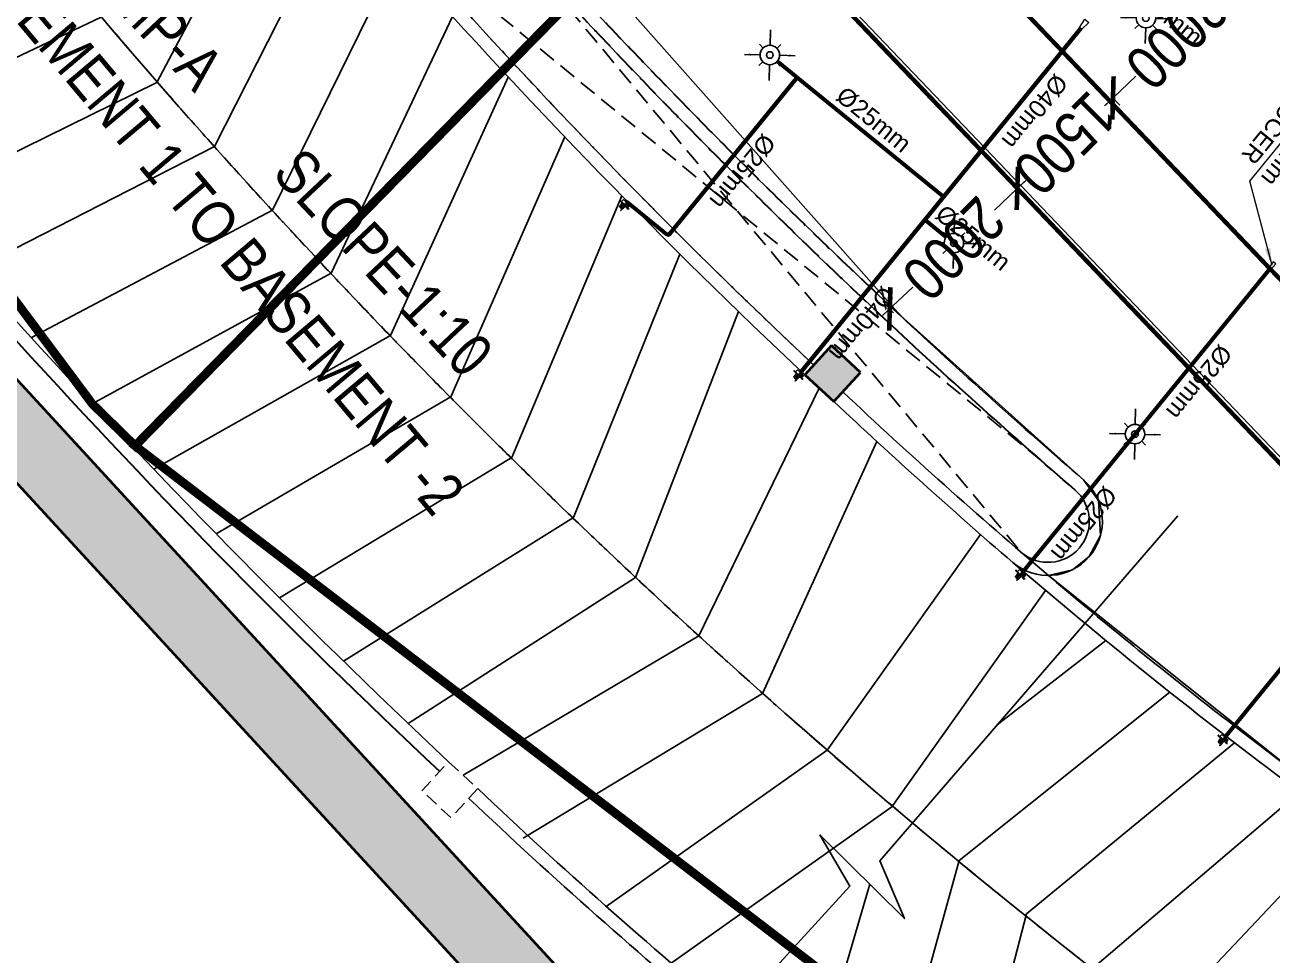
# Model space of a CAD drawing. Header units: inches. Extents: x 257070 to 799932, y -17980 to 269260.
# Drawn here: x 285714 to 299930, y 7328 to 17928 of the extents above; entities that cross this region are included whole.
import ezdxf

# ---------------------------------------------------------------- set-up
doc = ezdxf.new("R2010")
doc.units = ezdxf.units.IN
doc.header["$MEASUREMENT"] = 0
doc.header["$PDMODE"] = 99
doc.header["$PDSIZE"] = 100
for name, pattern in [('basement-1 r.c.c.$0$DASHEDX2', [1.5, 1, -0.5]), ('DASHED2', [0.375, 0.25, -0.125]), ('HIDDEN', [0.375, 0.25, -0.125])]:
    doc.linetypes.add(name, pattern=pattern)
for name, color, linetype in [('0-AES-F-SPRINKLER', 10, 'Continuous'), ("0_AES_DUCT MARKING'", 53, 'Continuous'), ('2 wheeler barrier', 170, 'Continuous'), ('basement-1 r.c.c.$0$DSP_R.C.C. HATCH', 253, 'Continuous'), ('DSP_BUILDING PROFILE', 30, 'Continuous'), ('DSP_CUT-OUT', 252, 'Continuous'), ('DSP_MISCELANEOUS', 252, 'Continuous'), ('DSP_R.C.C. HATCH', 8, 'Continuous'), ('DSP_RAMP', 252, 'Continuous'), ('DSP_TEXT', 6, 'Continuous'), ('DSP_WALL', 7, 'Continuous')]:
    doc.layers.add(name, color=color, linetype=linetype)
for name, color, linetype, lineweight in [('0-AES-F-SPRINKLER PIPE', 10, 'Continuous', 15), ('07--DIM-2', 2, 'Continuous', 25), ('E--CONCRETE-4', 4, 'Continuous', 40), ('E--CONCRETE-SHADE', 253, 'Continuous', 20), ('F--BRICKWALL-3', 252, 'Continuous', 30)]:
    doc.layers.add(name, color=color, linetype=linetype, lineweight=lineweight)
doc.styles.get("Standard").update_dxf_attribs({"font": 'arial.ttf'})
doc.styles.add('Text style 250', font='ARIALN.TTF', dxfattribs={"height": 500})
doc.styles.add('TEXT style 75', font='ARIALN.TTF')
doc.dimstyles.new('75', dxfattribs={"dimscale": 1.5, "dimtxt": 200, "dimasz": 113, "dimexe": 113, "dimexo": 0, "dimgap": 25, "dimtad": 0, "dimdec": 0, "dimrnd": 5, "dimzin": 0, "dimdsep": 46, "dimtxsty": 'TEXT style 75', "dimblk": 'ARCHTICK', "dimcen": 0.09, "dimdle": 113, "dimclrd": 8, "dimclre": 8, "dimclrt": 256, "dimadec": 0, "dimazin": 0, "dimtfac": 1, "dimtdec": 0, "dimtofl": 0, "dimtmove": 1, "dimatfit": 3, "dimldrblk": 'OPEN90', "dimfxl": 0, "dimtolj": 1, "dimtzin": 0, "dimarcsym": 0})
doc.dimstyles.new('ISO-25', dxfattribs={"dimtxt": 2.5, "dimasz": 2.5, "dimexe": 1.25, "dimexo": 0.625, "dimtad": 1, "dimtxsty": 'Standard', "dimcen": 2.5, "dimadec": 0, "dimazin": 0, "dimtfac": 1, "dimtmove": 0, "dimatfit": 3, "dimfxl": 1, "dimarcsym": 0})
doc.dimstyles.new('PLUMBING', dxfattribs={"dimscale": 100, "dimtxt": 1.8, "dimasz": 1.6, "dimexe": 1, "dimexo": 1, "dimgap": 0.5, "dimtad": 2, "dimdec": 0, "dimzin": 0, "dimdsep": 46, "dimtxsty": 'Standard', "dimcen": 1, "dimdle": 1, "dimclrd": 7, "dimclre": 7, "dimclrt": 256, "dimadec": 0, "dimazin": 0, "dimtfac": 1, "dimtdec": 0, "dimtmove": 2, "dimatfit": 3, "dimfxl": 1, "dimtolj": 1, "dimtzin": 0, "dimlwd": -1, "dimlwe": -1, "dimarcsym": 0})

# ---------------------------------------------------------------- blocks, each defined once
blk = doc.blocks.new('_ArchTick')
at = {"color": 0, "linetype": 'ByBlock', "const_width": 0.15}
blk.add_lwpolyline([(-0.5, -0.5), (0.5, 0.5)], dxfattribs=at)
blk = doc.blocks.new('*D312')
at = {"layer": '07--DIM-2', "color": 251, "lineweight": -2, "ltscale": 1000, "transparency": 16777216}
for p, q in [((299652, 18547), (299308, 18222)), ((299566, 18473), (299647, 18387)), ((298034, 17018), (298377, 17343)), ((298107, 17105), (298193, 17013))]:
    blk.add_line(p, q, dxfattribs=at)
at = {"layer": 'DEFPOINTS', "color": 0, "ltscale": 1000, "transparency": 16777216}
for p in [(299566, 18473, 0), (298107, 17105, 0), (298116, 17096)]:
    blk.add_point(p, dxfattribs=at)
at = {"layer": '07--DIM-2', "color": 251, "lineweight": -2, "ltscale": 1000, "transparency": 16777216, "xscale": 350, "yscale": 350, "zscale": 350}
for p, rotation in [((299570, 18469), 43.36844861175), ((298116, 17096), 223.36844861175)]:
    blk.add_blockref('_ArchTick', p, dxfattribs=dict(at, rotation=rotation))
at = {"layer": '07--DIM-2', "ltscale": 1000, "transparency": 16777216, "insert": (298843, 17782), "char_height": 500, "attachment_point": 5, "rotation": 225, "style": 'TEXT style 75'}
blk.add_mtext('\\A1;2000', dxfattribs=at)
blk = doc.blocks.new('_Open90')
at = {"color": 0, "linetype": 'ByBlock', "lineweight": -2}
for p, q in [((-0.5, 0.5), (0, 0)), ((0, 0), (-1, 0)), ((0, 0), (-0.5, -0.5))]:
    blk.add_line(p, q, dxfattribs=at)
blk = doc.blocks.new('*D313')
at = {"layer": '07--DIM-2', "color": 251, "lineweight": -2, "ltscale": 1000, "transparency": 16777216}
for p, q in [((298198, 17173), (298020, 17005)), ((298107, 17105), (298193, 17013)), ((296943, 15988), (297122, 16157)), ((297051, 16039), (296948, 16148))]:
    blk.add_line(p, q, dxfattribs=at)
at = {"layer": 'DEFPOINTS', "color": 0, "ltscale": 1000, "transparency": 16777216}
for p in [(298107, 17105, 0), (297026, 16066), (297051, 16039, 0)]:
    blk.add_point(p, dxfattribs=at)
at = {"layer": '07--DIM-2', "color": 251, "lineweight": -2, "ltscale": 1000, "transparency": 16777216, "xscale": 350, "yscale": 350, "zscale": 350}
for p, rotation in [((298116, 17096), 43.36844861175), ((297026, 16066), 223.36844861175)]:
    blk.add_blockref('_ArchTick', p, dxfattribs=dict(at, rotation=rotation))
at = {"layer": '07--DIM-2', "ltscale": 1000, "transparency": 16777216, "insert": (297571, 16581), "char_height": 500, "attachment_point": 5, "rotation": 225, "style": 'TEXT style 75'}
blk.add_mtext('\\A1;1500', dxfattribs=at)
blk = doc.blocks.new('*D314')
at = {"layer": '07--DIM-2', "color": 251, "lineweight": -2, "ltscale": 1000, "transparency": 16777216}
for p, q in [((297108, 16143), (296764, 15819)), ((297051, 16039), (296948, 16148)), ((295490, 14615), (295833, 14939)), ((295615, 14646), (295494, 14775))]:
    blk.add_line(p, q, dxfattribs=at)
at = {"layer": 'DEFPOINTS', "color": 0, "ltscale": 1000, "transparency": 16777216}
for p in [(297051, 16039, 0), (295572, 14692), (295615, 14646, 0)]:
    blk.add_point(p, dxfattribs=at)
at = {"layer": '07--DIM-2', "color": 251, "lineweight": -2, "ltscale": 1000, "transparency": 16777216, "xscale": 350, "yscale": 350, "zscale": 350}
for p, rotation in [((297026, 16066), 43.36844861175), ((295572, 14692), 223.36844861175)]:
    blk.add_blockref('_ArchTick', p, dxfattribs=dict(at, rotation=rotation))
at = {"layer": '07--DIM-2', "ltscale": 1000, "transparency": 16777216, "insert": (296299, 15379), "char_height": 500, "attachment_point": 5, "rotation": 225, "style": 'TEXT style 75'}
blk.add_mtext('\\A1;2000', dxfattribs=at)
blk = doc.blocks.new('*D530')
at = {"layer": '2 wheeler barrier', "color": 8, "lineweight": -2, "ltscale": 1000, "transparency": 16777216}
for p, q in [((289928, 33555), (289414, 33064)), ((289418, 33224), (300006, 22140)), ((311056, 10575), (300467, 21658)), ((311410, 11070), (310896, 10579))]:
    blk.add_line(p, q, dxfattribs=at)
at = {"layer": 'DEFPOINTS', "color": 0, "ltscale": 1000, "transparency": 16777216}
for p in [(289928, 33555, 0), (289496, 33142), (311410, 11070, 0)]:
    blk.add_point(p, dxfattribs=at)
at = {"layer": '2 wheeler barrier', "color": 8, "lineweight": -2, "ltscale": 1000, "transparency": 16777216, "xscale": 113, "yscale": 113, "zscale": 113}
for p, rotation in [((289496, 33142), 133.6929898347378), ((310978, 10657), 313.6929898347378)]:
    blk.add_blockref('_ArchTick', p, dxfattribs=dict(at, rotation=rotation))
at = {"layer": '2 wheeler barrier', "ltscale": 1000, "transparency": 16777216, "insert": (300237, 21899), "char_height": 200, "attachment_point": 5, "rotation": 313.693, "style": 'TEXT style 75'}
blk.add_mtext('\\A1;31100', dxfattribs=at)
blk = doc.blocks.new('A$C7CDC6FDD')
at = {"layer": '0-AES-F-SPRINKLER'}
h = blk.add_hatch(dxfattribs=at)
h.set_pattern_fill('ANSI31', color=6, scale=0.196883, angle=-215.4881, style=0)
h.set_pattern_definition([(99.5118863, (172914.605, -53736.024), (1.480251699, 0.248024878), [])])
edge = h.paths.add_edge_path()
edge.add_line((54, 0), (47, -8))
edge.add_line((47, -8), (49, -10))
edge.add_line((49, -10), (55, -1))
edge.add_ellipse((52, 1), major_axis=(3.65, 0.61), ratio=1, start_angle=315, end_angle=405)
edge.add_line((54, 4), (41, 14))
edge.add_ellipse((39, 11), major_axis=(3.65, 0.61), ratio=1, start_angle=45, end_angle=135)
edge.add_line((36, 13), (33, 9))
edge.add_ellipse((32, 9), major_axis=(1.42, 0.24), ratio=1, start_angle=225, end_angle=315, ccw=False)
edge.add_line((31, 8), (31, 9))
edge.add_line((31, 9), (29, 7))
edge.add_line((29, 7), (30, 7))
edge.add_ellipse((32, 9), major_axis=(-0.56, 3.32), ratio=1, start_angle=135, end_angle=225)
edge.add_line((35, 7), (38, 12))
edge.add_ellipse((39, 11), major_axis=(-0.29, 1.75), ratio=1, start_angle=-45, end_angle=45, ccw=False)
edge.add_line((40, 12), (53, 3))
edge.add_ellipse((52, 1), major_axis=(-0.29, 1.75), ratio=1, start_angle=225, end_angle=315, ccw=False)
h = blk.add_hatch(dxfattribs=at)
h.set_pattern_fill('ANSI31', color=6, scale=0.196883, angle=-125.4881, style=0)
h.set_pattern_definition([(9.5118863, (172914.605, -53736.024), (0.248024878, -1.480251699), [])])
edge = h.paths.add_edge_path()
edge.add_line((85, 0), (84, 0))
edge.add_line((84, 0), (84, 5))
edge.add_ellipse((83, 5), major_axis=(-0.24, 1.42), ratio=1, start_angle=257, end_angle=315)
edge.add_line((83, 6), (72, 14))
edge.add_ellipse((70, 10), major_axis=(-0.71, 4.26), ratio=1, start_angle=-45, end_angle=45)
edge.add_line((66, 13), (47, -15))
edge.add_line((47, -15), (46, -14))
edge.add_line((46, -14), (65, 13))
edge.add_ellipse((70, 10), major_axis=(-0.93, 5.54), ratio=1, start_angle=-45, end_angle=45, ccw=False)
edge.add_line((73, 15), (84, 7))
edge.add_ellipse((83, 5), major_axis=(-0.45, 2.7), ratio=1, start_angle=257, end_angle=315, ccw=False)
edge.add_line((85, 5), (85, 0))
at = {"layer": '0-AES-F-SPRINKLER', "color": 6}
for p, q in [((-10, 66), (-29, 39)), ((-29, 39), (9, 12)), ((-24, 82), (-28, 80)), ((-28, 80), (-28, 79)), ((-28, 79), (28, 39)), ((32, 44), (-21, 82)), ((-15, 15), (20, -8)), ((-11, 14), (-15, 15)), ((-15, 15), (-13, 12)), ((-13, 12), (-14, 12)), ((-14, 12), (-14, 11)), ((17, -9), (-14, 11)), ((22, -5), (-13, 17)), ((-9, 17), (-13, 17)), ((-13, 17), (-11, 14)), ((16, -7), (-13, 12)), ((-13, 9), (13, -9)), ((24, -2), (-11, 20)), ((-8, 20), (-11, 20)), ((-11, 20), (-9, 17)), ((-11, 14), (18, -5)), ((26, 1), (-9, 23)), ((-6, 23), (-9, 23)), ((-9, 23), (-8, 20)), ((-9, 17), (20, -2)), ((-8, 20), (23, 1)), ((9, 12), (32, 44)), ((9, 13), (25, 4)), ((30, 82), (10, 60)), ((28, 3), (10, 15)), ((11, 16), (27, 6)), ((30, 6), (12, 17)), ((13, 19), (29, 9)), ((14, 57), (30, 79)), ((32, 9), (14, 20)), ((15, 22), (31, 12)), ((16, 23), (34, 12)), ((28, 71), (17, 55)), ((20, 29), (37, 17)), ((24, -2), (23, 1)), ((23, 1), (26, 1)), ((26, 1), (25, 4)), ((25, 4), (28, 3)), ((46, -14), (25, 1)), ((26, 36), (38, 27)), ((49, -10), (27, 6)), ((28, 3), (27, 6)), ((27, 6), (30, 6)), ((28, 71), (33, 78)), ((44, 73), (28, 71)), ((29, 46), (41, 63)), ((30, 6), (29, 9)), ((29, 9), (32, 9)), ((31, 9), (29, 7)), ((29, 7), (30, 7)), ((51, 86), (30, 82)), ((43, 35), (31, 43)), ((32, 9), (31, 12)), ((31, 12), (34, 12)), ((31, 8), (31, 9)), ((32, 20), (38, 27)), ((46, 59), (33, 42)), ((33, 31), (40, 34)), ((34, 12), (33, 13)), ((36, 13), (33, 9)), ((34, 43), (47, 34)), ((34, 2), (41, 12)), ((35, 7), (38, 12)), ((37, 17), (38, 16)), ((38, 16), (65, 54)), ((38, 27), (41, 25)), ((38, 16), (46, 18)), ((39, 95), (39, 97)), ((39, 97), (39, 97)), ((39, 97), (39, 97)), ((39, 97), (39, 97)), ((39, 97), (39, 97)), ((39, 97), (39, 97)), ((39, 97), (39, 97)), ((39, 97), (39, 97)), ((39, 97), (39, 97)), ((39, 97), (39, 97)), ((39, 97), (39, 97)), ((39, 97), (39, 97)), ((39, 97), (39, 97)), ((39, 97), (39, 97)), ((39, 97), (39, 97)), ((39, 97), (40, 97)), ((40, 97), (39, 97)), ((39, 97), (39, 97)), ((39, 97), (39, 97)), ((39, 97), (39, 97)), ((39, 97), (39, 97)), ((39, 97), (39, 97)), ((39, 97), (39, 97)), ((39, 97), (39, 97)), ((39, 97), (39, 97)), ((39, 97), (39, 97)), ((39, 97), (39, 97)), ((39, 97), (39, 97)), ((39, 97), (39, 97)), ((39, 97), (39, 97)), ((39, 97), (39, 97)), ((39, 97), (39, 97)), ((39, 94), (39, 95)), ((39, 95), (39, 95)), ((39, 95), (39, 95)), ((39, 95), (39, 95)), ((39, 95), (39, 95)), ((39, 95), (39, 95)), ((39, 95), (39, 95)), ((39, 95), (39, 95)), ((39, 95), (39, 95)), ((39, 95), (39, 95)), ((40, 94), (39, 94)), ((39, 94), (39, 94)), ((39, 94), (39, 94)), ((39, 94), (39, 94)), ((39, 94), (39, 94)), ((39, 94), (39, 94)), ((39, 94), (39, 94)), ((39, 94), (39, 94)), ((39, 94), (39, 94)), ((39, 94), (39, 94)), ((39, 94), (39, 94)), ((40, 97), (40, 97)), ((40, 97), (40, 97)), ((40, 97), (40, 97)), ((40, 97), (40, 97)), ((40, 97), (40, 97)), ((40, 97), (40, 97)), ((40, 97), (40, 97)), ((40, 97), (40, 97)), ((40, 97), (40, 97)), ((40, 97), (40, 97)), ((40, 97), (41, 97)), ((40, 96), (40, 97)), ((40, 97), (40, 97)), ((41, 96), (40, 96)), ((40, 96), (40, 96)), ((40, 96), (40, 96)), ((40, 96), (40, 96)), ((40, 96), (40, 96)), ((40, 96), (40, 96)), ((40, 96), (40, 96)), ((40, 96), (40, 96)), ((40, 96), (40, 96)), ((40, 96), (40, 96)), ((41, 94), (40, 94)), ((40, 94), (40, 94)), ((40, 94), (40, 94)), ((40, 94), (40, 94)), ((40, 94), (40, 94)), ((40, 94), (40, 94)), ((40, 94), (40, 94)), ((40, 94), (40, 94)), ((40, 94), (40, 94)), ((40, 94), (40, 94)), ((40, 12), (53, 3)), ((41, 97), (41, 97)), ((41, 97), (41, 97)), ((41, 97), (41, 97)), ((41, 97), (46, 96)), ((42, 96), (41, 96)), ((41, 96), (41, 96)), ((41, 96), (41, 96)), ((41, 96), (41, 96)), ((41, 96), (41, 96)), ((41, 96), (41, 96)), ((41, 96), (41, 96)), ((41, 96), (41, 96)), ((41, 96), (41, 96)), ((41, 93), (41, 94)), ((41, 94), (41, 94)), ((41, 94), (41, 94)), ((41, 94), (41, 94)), ((42, 93), (41, 93)), ((41, 93), (41, 93)), ((41, 93), (41, 93)), ((41, 93), (41, 93)), ((41, 93), (41, 93)), ((54, 4), (41, 14)), ((42, 95), (42, 96)), ((42, 96), (42, 96)), ((42, 96), (42, 96)), ((42, 96), (42, 96)), ((42, 96), (42, 96)), ((42, 96), (42, 96)), ((43, 95), (42, 95)), ((42, 95), (42, 95)), ((43, 93), (42, 93)), ((42, 93), (42, 93)), ((42, 93), (42, 93)), ((42, 93), (42, 93)), ((42, 93), (42, 93)), ((42, 93), (42, 93)), ((42, 93), (42, 93)), ((42, 93), (42, 93)), ((42, 28), (58, 49)), ((42, 34), (43, 35)), ((44, 95), (43, 95)), ((43, 95), (43, 95)), ((43, 95), (43, 95)), ((43, 95), (43, 95)), ((43, 95), (43, 95)), ((43, 95), (43, 95)), ((43, 95), (43, 95)), ((43, 95), (43, 95)), ((45, 93), (43, 93)), ((43, 93), (43, 93)), ((43, 93), (43, 93)), ((43, 93), (43, 93)), ((43, 93), (43, 93)), ((43, 93), (43, 93)), ((43, 93), (43, 93)), ((43, 93), (43, 93)), ((48, 94), (44, 95)), ((44, 95), (44, 95)), ((44, 95), (44, 95)), ((44, 90), (45, 92)), ((45, 90), (44, 90)), ((44, 90), (44, 90)), ((44, 90), (44, 90)), ((44, 90), (44, 90)), ((44, 90), (44, 90)), ((44, 90), (44, 90)), ((44, 90), (44, 90)), ((44, 90), (44, 90)), ((44, 90), (44, 90)), ((44, 90), (44, 90)), ((44, 90), (44, 90)), ((44, 90), (44, 90)), ((44, 90), (44, 90)), ((44, 90), (44, 90)), ((44, 90), (44, 90)), ((44, 90), (44, 90)), ((55, 65), (44, 73)), ((46, 72), (44, 70)), ((44, 70), (45, 69)), ((44, -6), (51, 4)), ((45, 92), (45, 93)), ((45, 93), (45, 93)), ((45, 93), (45, 93)), ((45, 93), (45, 93)), ((45, 93), (45, 93)), ((45, 93), (45, 93)), ((45, 93), (45, 93)), ((45, 93), (45, 93)), ((45, 93), (45, 93)), ((45, 93), (45, 93)), ((45, 93), (45, 93)), ((45, 93), (45, 93)), ((45, 93), (45, 93)), ((45, 93), (45, 93)), ((45, 93), (45, 93)), ((45, 93), (45, 93)), ((45, 93), (45, 93)), ((45, 93), (45, 93)), ((45, 93), (50, 93)), ((45, 92), (45, 92)), ((45, 92), (45, 92)), ((45, 92), (45, 92)), ((45, 92), (45, 92)), ((45, 92), (45, 92)), ((45, 92), (45, 92)), ((45, 92), (45, 92)), ((45, 92), (45, 92)), ((45, 92), (45, 92)), ((45, 92), (45, 92)), ((45, 92), (45, 92)), ((45, 92), (45, 92)), ((45, 92), (45, 92)), ((45, 92), (45, 92)), ((45, 92), (45, 92)), ((45, 92), (45, 92)), ((45, 92), (45, 92)), ((45, 92), (45, 92)), ((45, 92), (45, 92)), ((45, 92), (45, 92)), ((49, 90), (45, 92)), ((45, 89), (45, 90)), ((48, 87), (45, 89)), ((45, 89), (45, 89)), ((45, 89), (45, 89)), ((45, 76), (51, 84)), ((49, 68), (45, 71)), ((45, 69), (50, 65)), ((46, 18), (68, 55)), ((46, -14), (65, 13)), ((47, 96), (73, 77)), ((66, 13), (47, -15)), ((54, 0), (47, -8)), ((48, 91), (48, 92)), ((48, 92), (48, 92)), ((48, 92), (48, 92)), ((48, 92), (48, 92)), ((48, 92), (48, 92)), ((48, 92), (48, 92)), ((48, 92), (48, 92)), ((48, 92), (48, 92)), ((48, 92), (48, 92)), ((48, 92), (48, 92)), ((48, 92), (48, 92)), ((48, 92), (48, 92)), ((48, 92), (48, 92)), ((48, 92), (48, 92)), ((48, 92), (48, 92)), ((48, 92), (48, 92)), ((48, 92), (48, 92)), ((48, 92), (48, 92)), ((48, 92), (48, 92)), ((48, 92), (49, 92)), ((48, 91), (48, 91)), ((48, 91), (48, 91)), ((48, 91), (48, 91)), ((48, 91), (48, 91)), ((48, 91), (48, 91)), ((48, 91), (48, 91)), ((52, 89), (48, 91)), ((49, 89), (48, 87)), ((48, 87), (48, 87)), ((49, 92), (51, 92)), ((49, 89), (49, 90)), ((50, 65), (52, 64)), ((59, 87), (51, 88)), ((59, 84), (51, 86)), ((52, 89), (52, 89)), ((52, 64), (53, 66)), ((56, 88), (53, 89)), ((53, 29), (73, 15)), ((58, 49), (55, 65)), ((68, 83), (57, 91)), ((57, 88), (57, 88)), ((57, 67), (61, 73)), ((58, 49), (63, 57)), ((60, 84), (59, 84)), ((61, 86), (61, 86)), ((61, 86), (61, 86)), ((72, 75), (64, 80)), ((65, 77), (67, 79)), ((66, 69), (65, 77)), ((67, 60), (66, 66)), ((66, 59), (71, 65)), ((68, 58), (66, 59)), ((84, 0), (66, 12)), ((67, 78), (69, 80)), ((92, 91), (68, 58)), ((68, 55), (68, 58)), ((73, 77), (72, 75)), ((83, 6), (72, 14)), ((73, 15), (84, 7)), ((74, 70), (90, 92)), ((84, 0), (84, 5)), ((85, 5), (85, 0)), ((90, 92), (92, 91)), ((15, -9), (17, -9)), ((17, -9), (16, -7)), ((16, -7), (20, -8)), ((20, -8), (18, -5)), ((18, -5), (22, -5)), ((22, -5), (20, -2)), ((20, -2), (24, -2)), ((47, -15), (46, -14)), ((47, -8), (49, -10)), ((49, -10), (55, -1)), ((85, 0), (84, 0))]:
    blk.add_line(p, q, dxfattribs=at)
for centre, major_axis, start_param, end_param in [((-22, 80), (2.7, 0.45), 0.785398, 1.797689), ((-11, 11), (-0.48, 2.84), 1.570796, 2.356194), ((32, 9), (-0.56, 3.32), 2.356194, 3.926991), ((32, 9), (1.42, 0.24), 3.926991, 5.497787), ((35, 14), (2.84, 0.48), 0.785398, 3.403392), ((39, 11), (3.65, 0.61), 0.785398, 2.356194), ((40, 29), (-0.47, 2.8), 2.356194, 3.926991), ((39, 11), (-0.29, 1.75), -0.785398, 0.785398), ((41, 32), (2.37, 0.4), 0.803442, 1.867502), ((39, 64), (2.97, 0.5), 5.497794, 6.034125), ((39, 23), (2.8, 0.47), 5.497787, 7.068583), ((45, 64), (-0.63, 3.74), -0.403281, 1.321745), ((47, 74), (2.8, 0.47), 2.356194, 3.926991), ((45, 94), (-0.46, 2.75), -0.560204, -0.324923), ((45, 94), (2.14, 0.36), 0.784914, 1.034983), ((48, 58), (-0.5, 2.97), 0.24906, 0.785391), ((45, 64), (3.74, 0.63), 4.96144, 6.686466), ((48, 92), (2.69, 0.45), 0.787914, 1.247507), ((52, 92), (-0.96, 5.74), 2.377207, 2.798549), ((52, 94), (-0.96, 5.74), 2.374727, 2.798549), ((50, 91), (-0.3, 1.76), -0.775969, -0.160442), ((51, 90), (1.75, 0.29), 0.791774, 1.412986), ((53, 92), (-0.52, 3.1), 2.526084, 2.789089), ((54, 69), (-0.47, 2.8), 2.356194, 3.926991), ((52, 1), (-0.29, 1.75), 3.926991, 5.497787), ((56, 90), (1.52, 0.26), 0.785398, 2.356194), ((52, 1), (3.65, 0.61), 5.497787, 7.068583), ((57, 90), (1.75, 0.29), 4.197625, 4.773282), ((57, 88), (0.542, 0.091), 0.916881, 1.969618), ((59, 83), (-0.64, 3.8), -0.784768, -0.363877), ((58, 82), (1.86, 0.31), 0.785501, 1.132999), ((56, 79), (-0.99, 5.92), 4.155645, 5.497787), ((69, 74), (-1.39, 8.29), 1.014052, 3.151797), ((56, 79), (8.29, 1.39), 0.010205, 0.785398), ((69, 74), (5.92, 0.99), 2.584882, 5.497787), ((61, 59), (-0.48, 2.84), 3.926991, 4.712389), ((56, 79), (-1.39, 8.29), 4.155621, 4.722594), ((65, 74), (-0.47, 2.8), -0.113999, 0.093951), ((70, 10), (-0.93, 5.54), -0.785398, 0.785398), ((70, 10), (-0.71, 4.26), -0.785398, 0.785398), ((67, 82), (-0.26, 1.52), 3.926991, 5.497787), ((69, 74), (8.29, 1.39), 4.722594, 5.497787), ((83, 5), (-0.24, 1.42), 4.485496, 5.497787), ((83, 5), (-0.45, 2.7), 4.485496, 5.497787), ((14, -7), (2.84, 0.48), 3.926991, 4.712389)]:
    blk.add_ellipse(centre, major_axis=major_axis, ratio=1, start_param=start_param, end_param=end_param, dxfattribs=at)
at = {"layer": '0-AES-F-SPRINKLER', "color": 6, "extrusion": (0, 0, -1)}
for centre, major_axis, start_param, end_param in [((36, 77), (2.84, 0.48), 3.926991, 4.712389), ((49, 85), (2.8, 0.47), -0.113999, 0.785398)]:
    blk.add_ellipse(centre, major_axis=major_axis, ratio=1, start_param=start_param, end_param=end_param, dxfattribs=at)
blk = doc.blocks.new('*U603')
at = {"layer": '0-AES-F-SPRINKLER'}
for p, q in [((171672, 56809), (171672, 56871)), ((171562, 56699), (171500, 56699)), ((171672, 56588), (171672, 56526)), ((171783, 56699), (171845, 56699))]:
    blk.add_line(p, q, dxfattribs=at)
for radius in [111, 37.8]:
    blk.add_circle((171672, 56699), radius, dxfattribs=at)
at = {"layer": '0-AES-F-SPRINKLER PIPE'}
for points, override in [([(171468, 56903), (171594, 56777)], {"dimasz": 70, "dimtad": 0, "dimfxl": 13, "dimarcsym": 1}), ([(171877, 56903), (171751, 56777)], {"dimasz": 70, "dimtad": 0, "dimfxl": 13, "dimarcsym": 1}), ([(171468, 56494), (171594, 56620)], {"dimasz": 70, "dimtad": 0, "dimfxl": 13, "dimarcsym": 1}), ([(171877, 56494), (171751, 56620)], {"dimasz": 70, "dimgap": 0.625, "dimtad": 0, "dimfxl": 13, "dimarcsym": 1})]:
    blk.add_leader(points, dimstyle='ISO-25', override=override, dxfattribs=at)

msp = doc.modelspace()

# ---------------------------------------------------------------- hatches: boundary and pattern name
at = {"layer": 'DSP_R.C.C. HATCH', "ltscale": 3.5}
h = msp.add_hatch(color=8, dxfattribs=at)
h.dxf.hatch_style = 1
edge = h.paths.add_edge_path()
edge.add_line((280396.3, 19564.9), (274941.2, 20008.6))
edge.add_line((274941.2, 20008.6), (273567.5, 3116.4))
edge.add_line((273567.5, 3116.4), (293635.9, 2528.9))
edge.add_line((293635.9, 2528.9), (293833.8, 4962.1))
edge.add_line((293833.8, 4962.1), (290394.6, 8699.6))
edge.add_line((290394.6, 8699.6), (289853.1, 8106.6))
edge.add_line((289853.1, 8106.6), (293008.1, 4678))
edge.add_line((293008.1, 4678), (292863.6, 2901.6))
edge.add_line((292863.6, 2901.6), (273946.2, 3455.5))
edge.add_line((273946.2, 3455.5), (275225.2, 19182.8))
edge.add_line((275225.2, 19182.8), (280019.5, 18792.9))
edge.add_line((280019.5, 18792.9), (284298.6, 14142.8))
edge.add_ellipse((283555.8, 13484.2), major_axis=(-1186.1, 18.3), ratio=0.7179806, start_angle=196.67494, end_angle=231.86468, ccw=False)
edge.add_line((284695.8, 13711.1), (286710.8, 11521.4))
edge.add_line((286710.8, 11521.4), (287287.9, 12075.6))
edge.add_line((287287.9, 12075.6), (285269.9, 14268.7))
edge.add_line((285269.9, 14268.7), (285268.1, 14267))
edge.add_line((285268.1, 14267), (284963.4, 14598.1))
edge.add_line((284963.4, 14598.1), (280396.3, 19564.9))
h.paths.add_polyline_path([(287287.9, 12075.6), (286710.8, 11521.4), (289853.1, 8106.6), (290394.6, 8699.6)], flags=17)
at = {"layer": 'E--CONCRETE-SHADE', "ltscale": 3.5}
h = msp.add_hatch(color=8, dxfattribs=at)
h.dxf.hatch_style = 1
h.paths.add_polyline_path([(280396.3, 19564.9), (274941.2, 20008.6), (273567.5, 3116.4), (293635.9, 2528.9), (293833.8, 4962.1), (285269.9, 14268.7), (285268.1, 14267), (284963.4, 14598.1)])
h.paths.add_polyline_path([(280019.5, 18792.9), (293008.1, 4678), (292863.6, 2901.6), (273946.2, 3455.5), (275225.2, 19182.8)], flags=16)
h = msp.add_hatch(color=8, dxfattribs=at)
h.dxf.hatch_style = 1
h.paths.add_polyline_path([(294907.4, 14273.5), (294602.8, 13942.3), (294933.9, 13637.6), (295238.6, 13968.8)])

# ---------------------------------------------------------------- linework, layer by layer
at = {"layer": '0-AES-F-SPRINKLER', "color": 7, "const_width": 100}
msp.add_lwpolyline([(321947.7, 64154.5), (320194.8, 69380), (306624.2, 64255), (277183.8, 53136.7), (275607, 28195.2), (286480.9, 13609.8), (286969.4, 13130.9), (314703.6, 41422), (322260.6, 34233.9), (333044, 30733.9), (338666.9, 32692.4), (340694.2, 37298.5), (338918.2, 41957.2), (336792.7, 47939.3), (330607.7, 67045.1)], close=True, dxfattribs=at)
at = {"layer": '0-AES-F-SPRINKLER', "color": 7, "const_width": 100, "elevation": 0}
msp.add_lwpolyline([(314747.9, 41385.7), (291263.5, 17511.2), (286969.4, 13130.9), (300396.1, 2861.1), (315324.3, 1588.2), (342936.4, 958.3), (343530, 11881.2), (333044, 30733.9), (322260.6, 34233.9), (320141.6, 36257.7)], close=True, dxfattribs=at)
at = {"layer": '0-AES-F-SPRINKLER PIPE', "ltscale": 1000, "elevation": 0}
msp.add_lwpolyline([(297795.9, 17995.9), (297842.5, 17958), (297759.3, 17878.9), (297735.3, 17898.5)], close=True, dxfattribs=at)
for points in [[(297735.3, 17898.5), (294551.7, 13989.3)], [(297737.6, 17896.6), (294554, 13987.3)], [(297747.3, 17888.7), (294563.5, 13979.2)], [(297757, 17880.8), (294573, 13971.1)], [(297759.3, 17878.9), (294575.3, 13969.2)]]:
    msp.add_lwpolyline(points, dxfattribs=at)
at = {"layer": '0-AES-F-SPRINKLER PIPE', "ltscale": 1000}
for points in [[(294279.6, 17503.6), (296164, 15969)], [(294281.8, 17505.7), (296165.9, 15971.3)], [(294290.3, 17514.9), (296173.7, 15981)], [(294297.6, 17525.1), (296181.6, 15990.7)], [(294299.2, 17527.6), (296183.5, 15993.1)], [(295975.1, 15688), (296207.7, 15498.5)], [(295977, 15690.3), (296209.3, 15501.1)], [(295984.9, 15700), (296216.7, 15511.3)], [(295992.8, 15709.7), (296225.1, 15520.5)], [(295994.7, 15712), (296227.3, 15522.6)], [(299892, 15161.7), (297081.4, 11710.5)], [(299894.4, 15159.8), (297083.6, 11708.5)], [(299904.1, 15151.9), (297093.2, 11700.4)], [(299913.8, 15144), (297102.7, 11692.3)], [(299916.1, 15142.1), (297104.9, 11690.3)], [(302069.4, 13123.4), (299390.1, 9833.4)], [(302071.7, 13121.5), (299392.4, 9831.6)], [(302081.4, 13113.6), (299402.3, 9823.9)], [(302091.1, 13105.7), (299412.2, 9816.3)], [(302093.5, 13103.8), (299414.6, 9814.4)]]:
    msp.add_lwpolyline(points, dxfattribs=at)
at = {"layer": '0-AES-F-SPRINKLER PIPE', "ltscale": 1000, "elevation": 0}
for points in [[(292566.3, 15901.3), (293020.2, 15531.6, 0.4142136), (293077.2, 15537.4), (294519.4, 17308.3)], [(292568.2, 15903.6), (293022.1, 15533.9, 0.4142136), (293074.9, 15539.3), (294517.1, 17310.2)], [(292576.1, 15913.3), (293030, 15543.6, 0.4142136), (293065.2, 15547.2), (294507.4, 17318.1)], [(292584, 15923), (293037.9, 15553.3, 0.4142136), (293055.5, 15555.1), (294497.7, 17326)], [(292585.9, 15925.3), (293039.8, 15555.6, 0.4142136), (293053.2, 15557), (294495.4, 17327.9)]]:
    msp.add_lwpolyline(points, format="xyb", dxfattribs=at)
at = {"layer": '0-AES-F-SPRINKLER PIPE', "ltscale": 1000}
msp.add_lwpolyline([(299892, 15161.7), (299916.1, 15142.1), (299972.5, 15205.8), (299943, 15229.8)], close=True, dxfattribs=at)
at = {"layer": "0_AES_DUCT MARKING'", "color": 8, "ltscale": 1000, "elevation": 0}
msp.add_lwpolyline([(281389.3, 99297.6), (274941.2, 20008.6), (280396.3, 19564.9), (286413.2, 25079.3), (295692.3, 14615.6), (297780.5, 12742.3), (297949.6, 12508.1), (297974.2, 12109.7), (297846.5, 11869.2), (297654.3, 11719.2), (297379.7, 11653.5), (300148.3, 9444.4), (300571.7, 9274.9), (304364.5, 8384.1), (306343.2, 8412.1), (309589.9, 8924.2), (312819.3, 10488.6), (313140.6, 10525.7), (316046.1, 5002.6), (315532.3, 4569.2), (312639.9, 3467.5), (312596.2, 1973.8), (365328.4, 544.3), (366999.2, 78784.4)], dxfattribs=at)
at = {"layer": '2 wheeler barrier', "color": 8, "lineweight": 35, "ltscale": 1000, "const_width": 50, "elevation": 0}
for points in [[(311007.7, 9465), (288916, 32588.3), (285951.5, 29756), (306343.2, 8412.1)], [(304364.5, 8384.1), (290463.5, 22934.3), (282308.5, 31511.2)]]:
    msp.add_lwpolyline(points, dxfattribs=at)
at = {"layer": 'basement-1 r.c.c.$0$DSP_R.C.C. HATCH', "color": 8, "linetype": 'basement-1 r.c.c.$0$DASHEDX2', "ltscale": 150, "elevation": 0}
msp.add_lwpolyline([(290238.9, 9198.9), (290543.6, 9530), (290874.7, 9225.3), (290570.1, 8894.2), (290238.9, 9198.9)], dxfattribs=at)
at = {"layer": 'DSP_BUILDING PROFILE', "color": 8, "linetype": 'HIDDEN', "ltscale": 1000}
msp.add_arc((345888.6, 68476.7, 0), 77866, 217.267367, 232.667038, dxfattribs=at)
at = {"layer": 'DSP_CUT-OUT', "color": 8, "ltscale": 3.5, "elevation": 0}
for points in [[(295692.3, 14615.6, -0.0734582), (282267.2, 31423.8, -0.0734582)], [(295594.3, 14502, -0.0734582), (282141.7, 31344.5, -0.0734582)]]:
    msp.add_lwpolyline(points, format="xyb", dxfattribs=at)
at = {"layer": 'DSP_CUT-OUT', "color": 8, "ltscale": 3.5}
for radius in [71935.2, 71785.2]:
    msp.add_arc((343843.6, 66382.9, 0), radius, 221.578561, 226.802431, dxfattribs=at)
at = {"layer": 'DSP_MISCELANEOUS', "color": 8, "linetype": 'HIDDEN', "ltscale": 800}
for p, q in [((290573.2, 19726.1, 0), (297071.1, 11916.8, 0)), ((290196.4, 18797.7, 0), (297297.1, 12963.8, 0))]:
    msp.add_line(p, q, dxfattribs=at)
at = {"layer": 'DSP_MISCELANEOUS', "color": 8, "ltscale": 3.5, "elevation": 0}
msp.add_lwpolyline([(292164.1, 4879.5), (295117.8, 8113.8), (294774.6, 8696.4), (295739.2, 7743.6), (295460.2, 8402.6), (298853.7, 12334.9)], dxfattribs=at)
at = {"layer": 'DSP_MISCELANEOUS', "color": 8, "ltscale": 3.5}
for centre, radius, start, end in [((345888.6, 68476.7, 0), 77866, 218.226561, 232.667038), ((305581.1, 23282.9, 0), 18092.6, 247.53308, 299.06812)]:
    msp.add_arc(centre, radius, start, end, dxfattribs=at)
at = {"layer": 'DSP_RAMP', "color": 8, "ltscale": 0.1}
for p, q in [((293394.5, 10966, 0), (294768.3, 13790, 0)), ((290709.2, 9377.7, 0), (293394.5, 10966, 0))]:
    msp.add_line(p, q, dxfattribs=at)
at = {"layer": 'DSP_RAMP', "color": 8, "ltscale": 3.5, "elevation": 0}
for points in [[(283776.8, 16689), (286580.7, 18016.5), (288127.3, 20849.7)], [(284434.5, 15903.2), (287218.2, 17271.1), (288726.9, 20129.8)], [(285101.2, 15125.1), (287874, 16541.9), (289335.3, 19417.2)], [(285787.3, 14364.1), (288534.7, 15817), (289960.7, 18719.7)], [(286480.9, 13609.8), (289203.2, 15099.3), (290588.5, 18024.2)], [(287183.6, 12864), (289880.7, 14390), (291222.9, 17334.6)], [(287895.1, 12126.6), (290566.9, 13689.2), (291866.2, 16653.4)], [(288615.4, 11397.8), (291261.8, 12997), (292518.3, 15980.6)], [(289344.5, 10677.7), (291965.4, 12313.6), (293179.2, 15316.3)], [(290082.1, 9966.4), (292675.1, 11630.9), (293848.6, 14660.8)], [(296797.5, 9952.2), (298035.7, 10911.4)], [(295497.3, 5267.9), (296363.7, 8406.2), (298764.9, 10323.1)], [(299503.3, 9746.1), (297131.1, 7795.5), (296313.6, 4648.5)], [(297150.3, 4058.3), (297908.4, 7197.3), (300262.7, 9198.9)], [(300899.6, 8929.5), (298667.1, 6563.5), (298071.6, 3633.1)], [(294691.6, 5901), (295344.4, 8133.6)]]:
    msp.add_lwpolyline(points, dxfattribs=at)
at = {"layer": 'DSP_RAMP', "color": 8, "ltscale": 0.1, "elevation": 0}
for points in [[(291392, 8660.6), (294121.8, 10310.4), (295425.9, 13179.5)], [(292340.7, 7881.3), (294858.6, 9663), (296605.2, 12121.9)], [(293080.4, 7236), (295595.3, 9015.6), (297348.4, 11483.5)]]:
    msp.add_lwpolyline(points, dxfattribs=at)
at = {"layer": 'DSP_TEXT', "color": 8, "elevation": 0}
msp.add_lwpolyline([(293666.2, 40065.7), (292494.3, 39294.8), (290513.2, 37031.8), (283465.9, 30331.1), (304386.1, 8433.9), (306343.2, 8412.1), (285951.5, 29756), (288916, 32588.3), (311007.7, 9465), (312819.3, 10488.6), (313140.6, 10525.7), (315904, 13196.6), (314637.8, 13913.2), (312958.3, 12308.6), (312838.3, 12434.3), (311410.4, 11070.1), (289928.3, 33555.4), (291374.4, 34937), (291227.1, 35091.1), (291999.4, 35828.9), (291584.7, 37009.8), (293057.2, 37526.8), (293720.1, 37472.9), (294987, 38683.3)], close=True, dxfattribs=at)
at = {"layer": 'DSP_WALL', "color": 8, "linetype": 'HIDDEN', "ltscale": 1000}
msp.add_arc((343843.6, 66382.9, 0), 71785.2, 221.578561, 226.802431, dxfattribs=at)
at = {"layer": 'DSP_WALL', "color": 8, "ltscale": 3.5}
for centre, radius, start, end in [((348962.4, 71765.9, 0), 85358.4, 222.070703, 226.812013), ((345878.6, 68459.1, 0), 73605.6, 227.013395, 229.197337), ((336147.5, 57401.5, 0), 59965.1, 226.718972, 229.721282), ((336147.5, 57401.5, 0), 60115.1, 226.718972, 229.333681), ((297376.8, 12272.8, 0), 619.2, 229.33368, 49.31602), ((297376.8, 12272.8, 0), 469.2, 229.33368, 49.33368), ((336147.5, 57401.5, 0), 60115.1, 229.333681, 233.120348), ((336147.5, 57401.5, 0), 59965.1, 229.721282, 231.571467), ((336147.5, 57401.5, 0), 59965.1, 231.571467, 233.120348), ((332360.7, 53004.3, 0), 60463.2, 226.540417, 234.056656), ((332360.7, 53004.3, 0), 60313.2, 226.540417, 234.056656)]:
    msp.add_arc(centre, radius, start, end, dxfattribs=at)
at = {"layer": 'E--CONCRETE-4', "color": 8, "ltscale": 100}
for p, q in [((280396.3, 19564.9, 0), (293833.8, 4962.1, 0)), ((280019.5, 18792.9, 0), (293008.1, 4678, 0))]:
    msp.add_line(p, q, dxfattribs=at)
at = {"layer": 'E--CONCRETE-4', "color": 8, "ltscale": 10}
for p, q in [((294907.4, 14273.5, 0), (294602.8, 13942.3, 0)), ((295238.6, 13968.8, 0), (294907.4, 14273.5, 0)), ((294602.8, 13942.3, 0), (294933.9, 13637.6, 0)), ((294933.9, 13637.6, 0), (295238.6, 13968.8, 0))]:
    msp.add_line(p, q, dxfattribs=at)
at = {"layer": 'F--BRICKWALL-3', "color": 8, "ltscale": 3.5}
msp.add_line((294602.8, 13942.3, 0), (294933.9, 13637.6, 0), dxfattribs=at)
at = {"layer": 'F--BRICKWALL-3', "color": 8, "linetype": 'HIDDEN', "ltscale": 1000}
msp.add_line((290340.5, 9309.2, 0), (290339.4, 9310.3, 0), dxfattribs=at)
at = {"layer": 'F--BRICKWALL-3', "color": 8, "ltscale": 1000, "elevation": 0}
msp.add_lwpolyline([(275607, 28195.2, 0.0216587), (279473.2, 22078.4), (279733.5, 21710.3, 0.024852), (285182.8, 14802.7), (285488.4, 14470.7, 0.0206909), (290441.5, 9420.1), (290442, 9419.6)], format="xyb", dxfattribs=at)
at = {"layer": 'F--BRICKWALL-3', "color": 8, "linetype": 'HIDDEN', "ltscale": 1000, "elevation": 0}
for points in [[(295594.3, 14502, -0.0531052), (285357.3, 26304, -0.0531052)], [(295696.5, 14611.7, -0.0531052), (285480.4, 26389.7, -0.0531052)]]:
    msp.add_lwpolyline(points, format="xyb", dxfattribs=at)
at = {"layer": 'F--BRICKWALL-3', "color": 8, "ltscale": 3.5, "elevation": 0}
msp.add_lwpolyline([(297684.6, 12627, 0.0001819), (297682.6, 12628.7, -0.0095101), (295594.3, 14502)], format="xyb", dxfattribs=at)

# ---------------------------------------------------------------- block references
at = {"layer": '0-AES-F-SPRINKLER', "color": 7, "rotation": 313.5797686672391}
for p in [(139073.7, 103281.8), (134786.3, 102861.2), (136884.6, 100717.5), (138948.9, 98540.6)]:
    msp.add_blockref('*U603', p, dxfattribs=at)
at = {"layer": '0-AES-F-SPRINKLER PIPE', "ltscale": 1000, "xscale": -1}
for p, rotation in [((292580.3, 15917.5, 0), 99.06909868393153), ((294565.3, 13976.7, 0), 101.2899195213921), ((297093.2, 11700.4), 99.06909868393153), ((299401.1, 9822.4), 102.8930127903215)]:
    msp.add_blockref('A$C7CDC6FDD', p, dxfattribs=dict(at, rotation=rotation))

# ---------------------------------------------------------------- texts
at = {"layer": '0-AES-F-SPRINKLER PIPE', "color": 7, "linetype": 'Continuous', "lineweight": -3, "ltscale": 0.9, "char_height": 200, "attachment_point": 2}
for s, insert, width, rotation in [('%%C25mm', (298776.2, 18145.2, 0), 685.774, 320.84092), ('\\pt1.4;Ø32X25mm\\P\\ptz;REDUCER', (300418.4, 16642.2), 1558.848, 230.84092), ('%%C40mm', (297303.8, 16875.7, 0), 685.774, 230.84092), ('%%C25mm', (295453.2, 16929.1, 0), 685.774, 320.84092), ('%%C25mm', (293972.7, 16193.1, 0), 685.774, 230.84092), ('%%C25mm', (296587, 15580.9, 0), 685.774, 320.84092), ('%%C40mm', (295333.2, 14455.9, 0), 685.774, 230.84092), ('%%C25mm', (299177.3, 13791.1, 0), 685.774, 230.84092), ('%%C25mm', (297862.9, 12177.1, 0), 685.774, 230.84092)]:
    msp.add_mtext(s, dxfattribs=dict(at, insert=insert, width=width, rotation=rotation))
at = {"layer": 'DSP_TEXT', "color": 8, "linetype": 'DASHED2', "style": 'Text style 250'}
for s, rotation, p in [('FROM BASEMENT 1 TO BASEMENT -2', 310.08276, (283673.1, 20263.7, 0)), ('RAMP-A ', 313.22457, (286126.1, 18766, 0)), ('SLOPE-1:10', 313.22457, (288518.1, 16221, 0))]:
    msp.add_text(s, height=500, rotation=rotation, dxfattribs=at).set_placement(p)

# ---------------------------------------------------------------- dimensions: what is measured, and where the dimension line sits
at = {"layer": '07--DIM-2', "color": 8, "ltscale": 1000}
for base, p1, p2, picture, middle in [((298115.9, 17095.6, 0), (299566.2, 18472.9, 0), (298107, 17105, 0), '*D312', (298842.8, 17782.3, 0)), ((297025.6, 16065.8, 0), (298107, 17105, 0), (297051.1, 16038.8, 0), '*D313', (297570.7, 16580.7, 0)), ((295571.8, 14692.5, 0), (297051.1, 16038.8, 0), (295615.5, 14646.2, 0), '*D314', (296298.7, 15379.1, 0))]:
    dim = msp.add_linear_dim(base=base, p1=p1, p2=p2, angle=43.36845, dimstyle='75', override={"dimscale": 1, "dimtxt": 500, "dimasz": 350, "dimclrd": 251, "dimclre": 251}, dxfattribs=at)
    dim.commit()
    dim.dimension.update_dxf_attribs({"geometry": picture, "text_midpoint": middle, "text_rotation": 225})
at = {"layer": '2 wheeler barrier', "color": 8, "ltscale": 1000}
dim = msp.add_aligned_dim(p1=(311410.4, 11070.1, 0), p2=(289928.3, 33555.4, 0), distance=598.5, dimstyle='75', override={"dimscale": 1}, dxfattribs=at)
dim.commit()
dim.dimension.update_dxf_attribs({"geometry": '*D530', "text_midpoint": (300236.6, 21899.3)})

# ---------------------------------------------------------------- leaders
at = {"layer": '0-AES-F-SPRINKLER PIPE', "color": 7, "linetype": 'Continuous', "lineweight": -3, "ltscale": 0.9}
msp.add_leader([(299929.6, 15184.7), (299675.2, 16149.2), (300643.5, 17338.2)], dimstyle='PLUMBING', override={"dimasz": 2, "dimgap": 25, "dimtad": 0}, dxfattribs=at)

doc.saveas('drawing.dxf')
